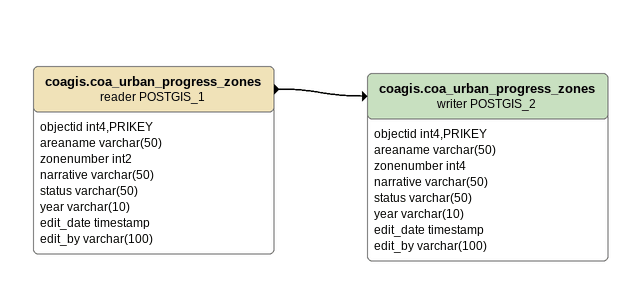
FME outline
coagis.coa_urban_progress_zones (reader POSTGIS_1)
    attributes: objectid int4,PRIKEY, areaname varchar(50), zonenumber int2, narrative varchar(50), status varchar(50), year varchar(10), edit_date timestamp, edit_by varchar(100)
    -> coagis.coa_urban_progress_zones (writer POSTGIS_2)
coagis.coa_urban_progress_zones (writer POSTGIS_2)
    attributes: objectid int4,PRIKEY, areaname varchar(50), zonenumber int4, narrative varchar(50), status varchar(50), year varchar(10), edit_date timestamp, edit_by varchar(100)
